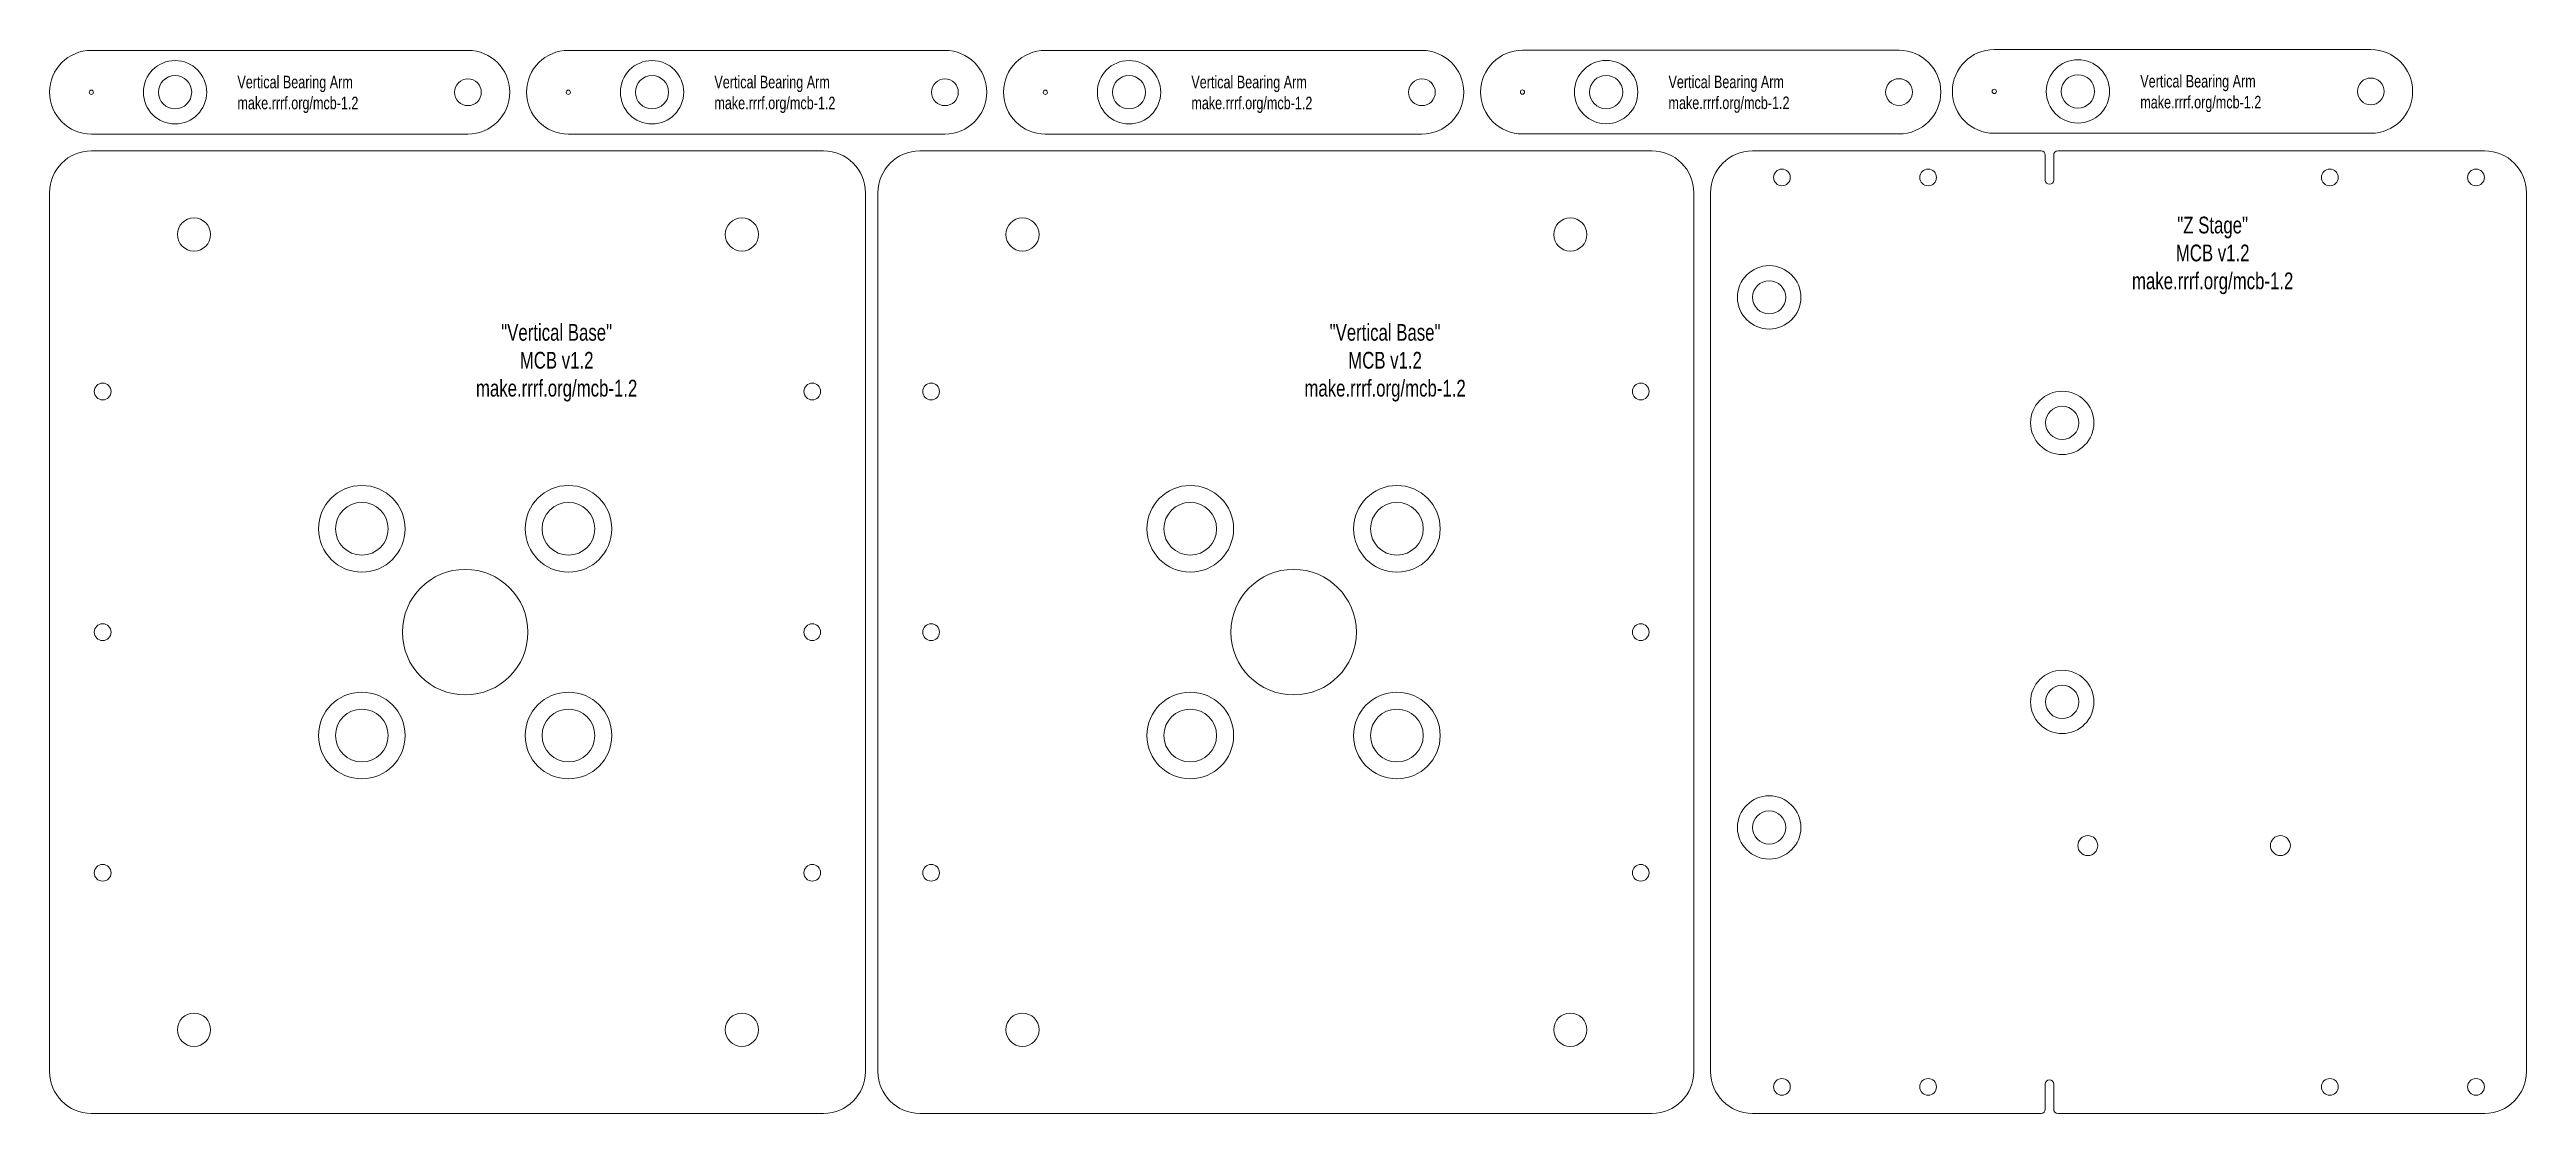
# Model space of a CAD drawing. Header units: millimetres. Extents: x 7 to 599, y 1 to 255.
import ezdxf

# ---------------------------------------------------------------- set-up
doc = ezdxf.new("R2010")
doc.units = ezdxf.units.MM
doc.layers.get('0').update_dxf_attribs({"linetype": 'CONTINUOUS', "lineweight": 0, "true_color": 0xffffff})
doc.layers.add('Text', color=4, linetype='CONTINUOUS', lineweight=0, true_color=0x00ffff)
doc.styles.get("Standard").update_dxf_attribs({"font": 'txt', "width": 0.75})

msp = doc.modelspace()

# ---------------------------------------------------------------- linework, layer by layer
for p, q in [((17, 255), (107, 255)), ((131, 255), (221, 255)), ((245, 255), (335, 255)), ((359.04, 255.04), (449.04, 255.04)), ((471.8, 255.2), (561.8, 255.2)), ((17, 245), (17, 245)), ((17, 245), (17, 245)), ((131, 245), (131, 245)), ((131, 245), (131, 245)), ((245, 245), (245, 245)), ((245, 245), (245, 245)), ((359.04, 245.04), (359.04, 245.04)), ((359.04, 245.04), (359.04, 245.04)), ((471.8, 245.2), (471.8, 245.2)), ((471.8, 245.2), (471.8, 245.2)), ((17, 235), (107, 235)), ((17, 231), (192, 231)), ((131, 235), (221, 235)), ((215, 231), (390, 231)), ((245, 235), (335, 235)), ((359.04, 235.04), (449.04, 235.04)), ((414, 231), (483, 231)), ((471.8, 235.2), (561.8, 235.2)), ((487, 231), (589, 231)), ((484, 230), (484, 224)), ((486, 224), (486, 230)), ((7, 221), (7, 11)), ((202, 221), (202, 11)), ((205, 221), (205, 11)), ((400, 221), (400, 11)), ((404, 221), (404, 11)), ((485, 223), (485, 223)), ((599, 221), (599, 11)), ((484, 8), (484, 2)), ((485, 9), (485, 9)), ((486, 8), (486, 2)), ((17, 1), (192, 1)), ((215, 1), (390, 1)), ((414, 1), (483, 1)), ((487, 1), (589, 1))]:
    msp.add_line(p, q)
for centre, radius in [((37, 245), 3.97), ((151, 245), 3.97), ((265, 245), 3.97), ((379.04, 245.04), 3.97), ((491.8, 245.2), 3.97), ((17, 245), 0.5), ((107, 245), 3.2), ((131, 245), 0.5), ((221, 245), 3.2), ((245, 245), 0.5), ((335, 245), 3.2), ((359.04, 245.04), 0.5), ((449.04, 245.04), 3.2), ((471.8, 245.2), 0.5), ((561.8, 245.2), 3.2), ((421.06, 224.65), 2), ((455.99, 224.65), 2), ((552.01, 224.65), 2), ((586.94, 224.65), 2), ((41.53, 211), 3.97), ((172.48, 211), 3.97), ((239.53, 211), 3.97), ((370.48, 211), 3.97), ((418, 196), 3.97), ((19.7, 173.5), 2), ((189.3, 173.5), 2), ((217.7, 173.5), 2), ((387.3, 173.5), 2), ((488.05, 166), 3.97), ((81.64, 140.7), 6.3), ((131.03, 140.7), 6.3), ((279.64, 140.7), 6.3), ((329.03, 140.7), 6.3), ((106.34, 116), 15), ((304.34, 116), 15), ((19.7, 116), 2), ((189.3, 116), 2), ((217.7, 116), 2), ((387.3, 116), 2), ((488.05, 99.33), 3.97), ((81.64, 91.3), 6.3), ((131.03, 91.3), 6.3), ((279.64, 91.3), 6.3), ((329.03, 91.3), 6.3), ((418, 69.33), 3.97), ((494.16, 65), 2.38), ((540.19, 65), 2.38), ((19.7, 58.5), 2), ((189.3, 58.5), 2), ((217.7, 58.5), 2), ((387.3, 58.5), 2), ((41.53, 21), 3.97), ((172.48, 21), 3.97), ((239.53, 21), 3.97), ((370.48, 21), 3.97), ((421.06, 7.35), 2), ((455.99, 7.35), 2), ((552.01, 7.35), 2), ((586.94, 7.35), 2)]:
    msp.add_circle(centre, radius)
for centre, radius, start, end in [((17, 245), 10, 90, 180), ((107, 245), 10, 270, 90), ((131, 245), 10, 90, 180), ((221, 245), 10, 270, 90), ((245, 245), 10, 90, 180), ((335, 245), 10, 270, 90), ((359.04, 245.04), 10, 90, 180), ((449.04, 245.04), 10, 270, 90), ((471.8, 245.2), 10, 90, 180), ((561.8, 245.2), 10, 270, 90), ((17, 245), 10, 180, 270), ((131, 245), 10, 180, 270), ((245, 245), 10, 180, 270), ((359.04, 245.04), 10, 180, 270), ((471.8, 245.2), 10, 180, 270), ((17, 221), 10, 90, 180), ((192, 221), 10, 0, 90), ((215, 221), 10, 90, 180), ((390, 221), 10, 0, 90), ((414, 221), 10, 90, 180), ((483, 230), 1, 0, 90), ((487, 230), 1, 90, 180), ((589, 221), 10, 0, 90), ((485, 224), 1, 180, 270), ((485, 224), 1, 270, 0), ((17, 11), 10, 180, 270), ((192, 11), 10, 270, 0), ((215, 11), 10, 180, 270), ((390, 11), 10, 270, 0), ((414, 11), 10, 180, 270), ((485, 8), 1, 90, 180), ((485, 8), 1, 0, 90), ((589, 11), 10, 270, 0), ((483, 2), 1, 270, 0), ((487, 2), 1, 180, 270)]:
    msp.add_arc(centre, radius, start, end)
at = {"layer": 'Text'}
for centre, radius in [((37, 245), 7.57), ((151, 245), 7.57), ((265, 245), 7.57), ((379.04, 245.04), 7.57), ((491.8, 245.2), 7.57), ((418, 196), 7.57), ((488.05, 166), 7.57), ((81.64, 140.7), 10.35), ((131.03, 140.7), 10.35), ((279.64, 140.7), 10.35), ((329.03, 140.7), 10.35), ((488.05, 99.33), 7.57), ((81.64, 91.3), 10.35), ((131.03, 91.3), 10.35), ((279.64, 91.3), 10.35), ((329.03, 91.3), 10.35), ((418, 69.33), 7.57)]:
    msp.add_circle(centre, radius, dxfattribs=at)

# ---------------------------------------------------------------- texts
at = {"layer": 'Text', "width": 100}
for s, insert, char_height, attachment_point in [('Vertical\\~Bearing\\~Arm\\Pmake.rrrf.org/mcb-1.2', (51.9, 248.94), 3, 1), ('Vertical\\~Bearing\\~Arm\\Pmake.rrrf.org/mcb-1.2', (165.9, 248.94), 3, 1), ('Vertical\\~Bearing\\~Arm\\Pmake.rrrf.org/mcb-1.2', (279.9, 248.94), 3, 1), ('Vertical\\~Bearing\\~Arm\\Pmake.rrrf.org/mcb-1.2', (393.94, 248.98), 3, 1), ('Vertical\\~Bearing\\~Arm\\Pmake.rrrf.org/mcb-1.2', (506.7, 249.14), 3, 1), ('"Z\\~Stage"\\PMCB\\~v1.2\\Pmake.rrrf.org/mcb-1.2', (524, 206), 4, 5), ('"Vertical\\~Base"\\PMCB\\~v1.2\\Pmake.rrrf.org/mcb-1.2', (128.2, 180.36), 4, 5), ('"Vertical\\~Base"\\PMCB\\~v1.2\\Pmake.rrrf.org/mcb-1.2', (326.2, 180.36), 4, 5)]:
    msp.add_mtext(s, dxfattribs=dict(at, insert=insert, char_height=char_height, attachment_point=attachment_point))

doc.saveas('drawing.dxf')
